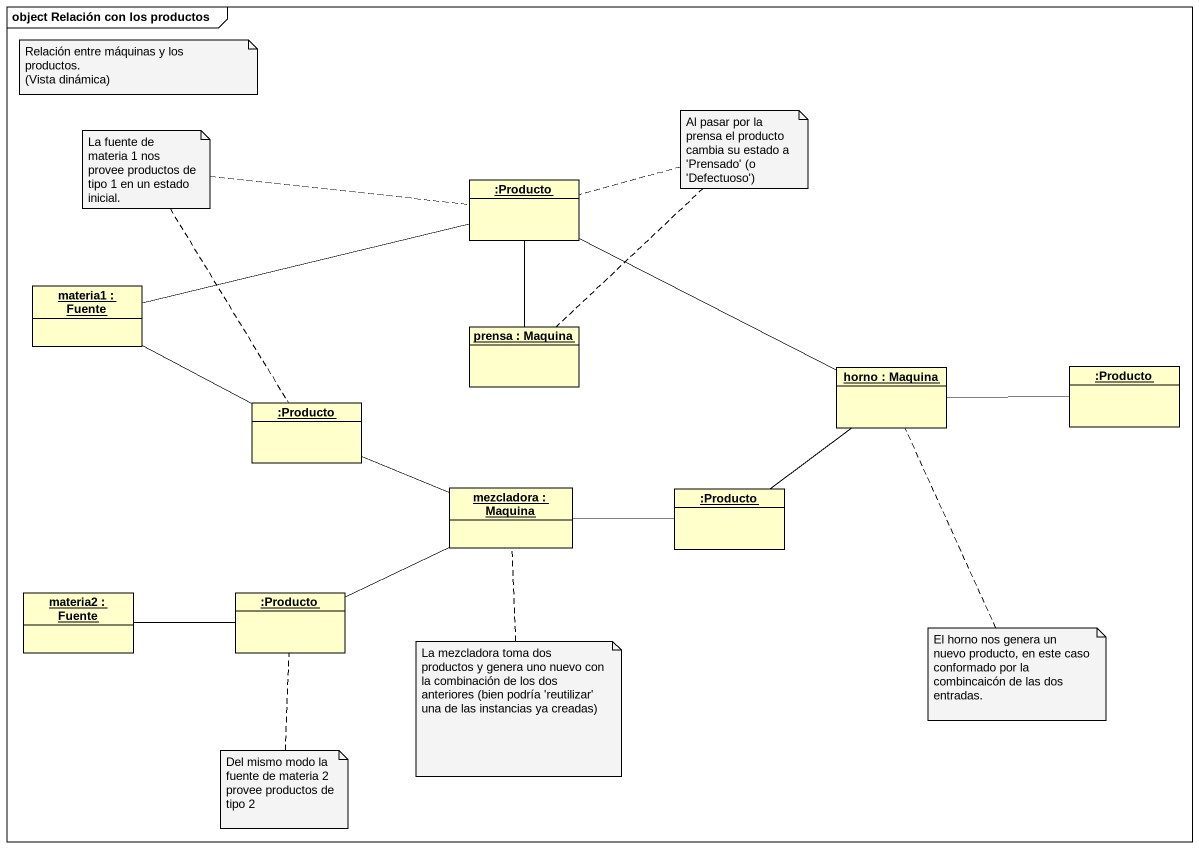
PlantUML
@startuml
mainframe object Relación con los productos
hide circle
hide empty members
object ":Producto" as Producto
object "materia1 : Fuente" as materia1
object "prensa : Maquina" as prensa
object "horno : Maquina" as horno
object ":Producto" as Producto_2
object ":Producto" as Producto_3
object "mezcladora : Maquina" as mezcladora
object ":Producto" as Producto_4
object "materia2 : Fuente" as materia2
object ":Producto" as Producto_5
Producto -- prensa
Producto -right- horno
materia1 -right- Producto
Producto_2 -left- horno
Producto_3 -left- materia1
Producto_3 -right- mezcladora
Producto_4 -up- horno
Producto_4 -left- mezcladora
Producto_5 -right- mezcladora
Producto_5 -left- materia2
note as N1
  Relación entre máquinas y los productos.
  (Vista dinámica)
end note
note as N2
  La fuente de materia 1 nos provee productos de tipo 1 en un estado inicial.
end note
N2 .. Producto
N2 .. Producto_3
note as N3
  Al pasar por la prensa el producto cambia su estado a 'Prensado' (o 'Defectuoso')
end note
N3 .. Producto
N3 .. prensa
note bottom of mezcladora : La mezcladora toma dos productos y genera uno nuevo con la combinación de los dos anteriores (bien podría 'reutilizar' una de las instancias ya creadas)
note bottom of horno : El horno nos genera un nuevo producto, en este caso conformado por la combincaicón de las dos entradas.
note bottom of Producto_5 : Del mismo modo la fuente de materia 2 provee productos de tipo 2
@enduml
